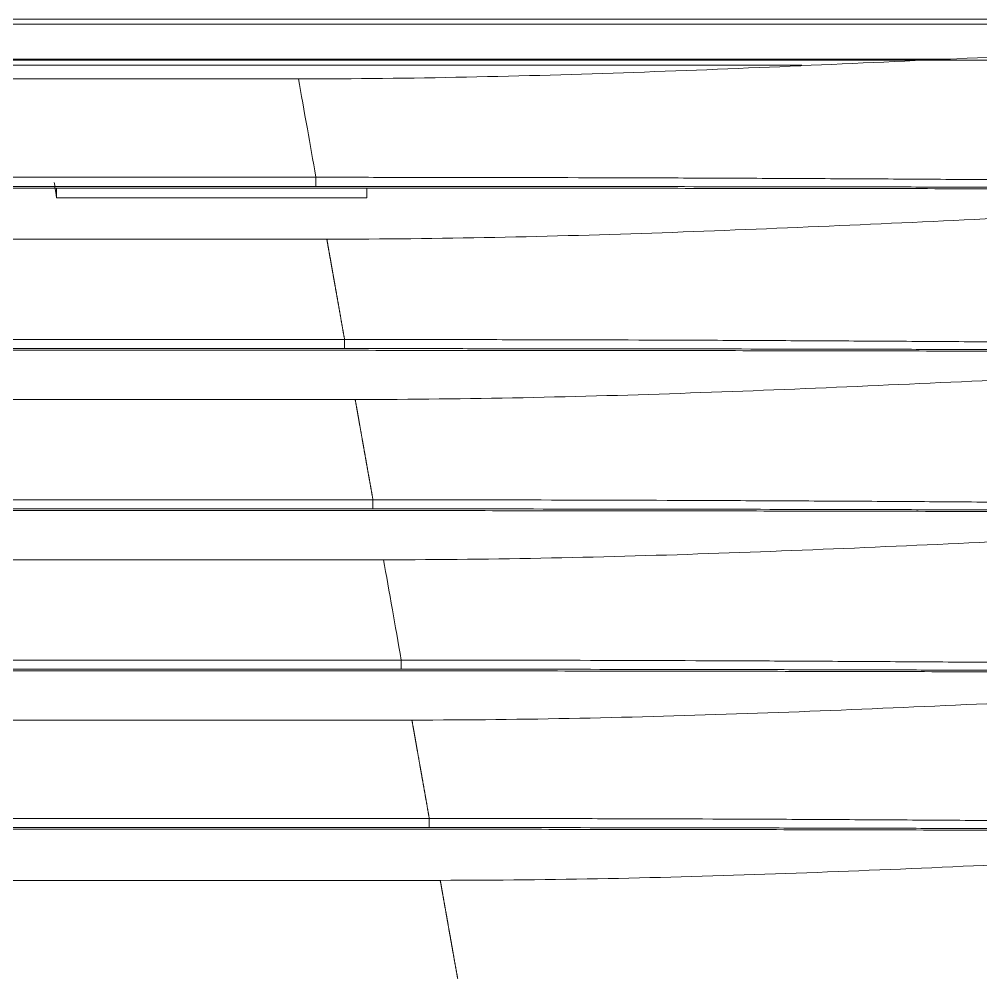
# Model space of a CAD drawing. Header units: millimetres. Extents: x 70151 to 230897, y 35202 to 113211.
# Drawn here: x 171829.4 to 171922.7, y 68448.4 to 68541.5 of the extents above; entities that cross this region are included whole.
import ezdxf

# ---------------------------------------------------------------- set-up
doc = ezdxf.new("R2010")
doc.units = ezdxf.units.MM
doc.header["$LTSCALE"] = 50
doc.layers.add('2-con', color=2, linetype='Continuous')
doc.layers.add('mark-B', color=2, linetype='Continuous', lineweight=20)

# ---------------------------------------------------------------- blocks, each defined once
blk = doc.blocks.new('무풍1way 일반')
at = {"layer": 'mark-B'}
for p, q in [((-360.94, -161.509), (-234.951, -161.509)), ((-235.049, -166.465), (-360.065, -166.465)), ((-359.878, -166.631), (359.878, -166.631)), ((359.878, -167.515), (-359.878, -167.515)), ((-358.188, -177.073), (-234.951, -177.073)), ((-235.051, -181.844), (-357.344, -181.844)), ((-357.159, -182.009), (357.159, -182.009)), ((357.159, -182.892), (-357.159, -182.892)), ((-355.435, -192.637), (-234.951, -192.637)), ((-235.051, -197.408), (-354.591, -197.408)), ((-354.406, -197.573), (354.406, -197.573)), ((354.406, -198.456), (-354.406, -198.456)), ((-352.682, -208.201), (-234.951, -208.201)), ((-235.051, -212.972), (-351.838, -212.972)), ((-351.653, -213.137), (351.653, -213.137)), ((351.653, -214.02), (-351.653, -214.02)), ((-349.929, -223.765), (-234.951, -223.765)), ((-353.818, -227.774), (-353.818, -228.717)), ((-323.694, -228.721), (-323.694, -227.774)), ((-235.049, -228.721), (-349.053, -228.721)), ((-348.867, -228.887), (348.867, -228.887)), ((348.867, -229.771), (-348.867, -229.771)), ((-347.177, -239.329), (-234.951, -239.329)), ((-396.027, -240.648), (-237.719, -240.648)), ((-396.027, -240.648), (-237.719, -240.648)), ((-237.754, -241.15), (-431.52, -241.15)), ((-237.754, -241.15), (-431.52, -241.15)), ((-410.458, -241.256), (-237.86, -241.256)), ((-410.458, -241.256), (-237.86, -241.256)), ((-464.101, -245.122), (464.101, -245.122)), ((-235.038, -244.655), (-437.6, -244.655))]:
    blk.add_line(p, q, dxfattribs=at)
for points, knots in [([(-362.631, -151.951), (-362.625, -151.982), (-362.615, -152.043), (-362.598, -152.135), (-362.582, -152.226), (-362.566, -152.318), (-362.55, -152.409), (-362.534, -152.5), (-362.518, -152.59), (-362.502, -152.681), (-362.486, -152.771), (-362.47, -152.861), (-362.454, -152.951), (-362.438, -153.041), (-362.422, -153.131), (-362.407, -153.22), (-362.391, -153.309), (-362.375, -153.398), (-362.359, -153.487), (-362.344, -153.575), (-362.328, -153.664), (-362.312, -153.752), (-362.297, -153.84), (-362.281, -153.927), (-362.266, -154.015), (-362.25, -154.102), (-362.235, -154.19), (-362.22, -154.277), (-362.204, -154.363), (-362.189, -154.45), (-362.174, -154.536), (-362.158, -154.623), (-362.143, -154.709), (-362.128, -154.794), (-362.113, -154.88), (-362.098, -154.965), (-362.083, -155.051), (-362.068, -155.136), (-362.053, -155.22), (-362.038, -155.305), (-362.023, -155.389), (-362.008, -155.474), (-361.993, -155.558), (-361.978, -155.642), (-361.963, -155.725), (-361.949, -155.809), (-361.934, -155.892), (-361.919, -155.975), (-361.905, -156.058), (-361.89, -156.141), (-361.875, -156.223), (-361.861, -156.305), (-361.846, -156.387), (-361.832, -156.469), (-361.817, -156.551), (-361.803, -156.632), (-361.789, -156.714), (-361.774, -156.795), (-361.76, -156.876), (-361.746, -156.957), (-361.731, -157.037), (-361.717, -157.117), (-361.703, -157.197), (-361.689, -157.277), (-361.675, -157.357), (-361.661, -157.437), (-361.647, -157.516), (-361.633, -157.595), (-361.619, -157.674), (-361.605, -157.753), (-361.591, -157.831), (-361.577, -157.91), (-361.563, -157.988), (-361.549, -158.066), (-361.536, -158.144), (-361.522, -158.221), (-361.508, -158.299), (-361.495, -158.376), (-361.481, -158.453), (-361.467, -158.53), (-361.454, -158.606), (-361.44, -158.683), (-361.427, -158.759), (-361.413, -158.835), (-361.4, -158.911), (-361.387, -158.986), (-361.373, -159.062), (-361.36, -159.137), (-361.347, -159.212), (-361.334, -159.287), (-361.32, -159.361), (-361.307, -159.436), (-361.294, -159.51), (-361.281, -159.584), (-361.268, -159.658), (-361.255, -159.732), (-361.242, -159.805), (-361.229, -159.878), (-361.216, -159.951), (-361.203, -160.024), (-361.19, -160.097), (-361.177, -160.169), (-361.165, -160.242), (-361.152, -160.314), (-361.139, -160.386), (-361.126, -160.457), (-361.114, -160.529), (-361.101, -160.6), (-361.089, -160.671), (-361.076, -160.742), (-361.064, -160.813), (-361.051, -160.884), (-361.039, -160.954), (-361.026, -161.024), (-361.014, -161.094), (-361.002, -161.164), (-360.989, -161.233), (-360.977, -161.303), (-360.965, -161.372), (-360.953, -161.441), (-360.944, -161.486), (-360.94, -161.509)], [0, 0, 0, 0, 0.008436, 0.01687, 0.025302, 0.033734, 0.042163, 0.050592, 0.059019, 0.067445, 0.075869, 0.084292, 0.092714, 0.101135, 0.109554, 0.117972, 0.126389, 0.134805, 0.14322, 0.151634, 0.160046, 0.168458, 0.176868, 0.185278, 0.193686, 0.202094, 0.2105, 0.218906, 0.227311, 0.235715, 0.244118, 0.252521, 0.260922, 0.269323, 0.277723, 0.286122, 0.294521, 0.302919, 0.311316, 0.319713, 0.328109, 0.336505, 0.3449, 0.353294, 0.361688, 0.370082, 0.378475, 0.386867, 0.395259, 0.403651, 0.412043, 0.420434, 0.428825, 0.437215, 0.445606, 0.453996, 0.462386, 0.470775, 0.479165, 0.487554, 0.495943, 0.504333, 0.512722, 0.521111, 0.5295, 0.537889, 0.546278, 0.554667, 0.563056, 0.571445, 0.579835, 0.588225, 0.596614, 0.605004, 0.613394, 0.621785, 0.630176, 0.638567, 0.646958, 0.65535, 0.663742, 0.672134, 0.680527, 0.68892, 0.697314, 0.705708, 0.714103, 0.722498, 0.730894, 0.73929, 0.747687, 0.756085, 0.764483, 0.772882, 0.781282, 0.789683, 0.798084, 0.806486, 0.814888, 0.823292, 0.831696, 0.840102, 0.848508, 0.856915, 0.865323, 0.873732, 0.882142, 0.890553, 0.898965, 0.907378, 0.915793, 0.924208, 0.932624, 0.941042, 0.949461, 0.957881, 0.966302, 0.974725, 0.983148, 0.991574, 1, 1, 1, 1]), ([(-360.94, -161.509), (-366.372, -161.509), (-377.234, -161.635), (-393.482, -162.106), (-409.68, -162.765), (-425.847, -163.518), (-439.229, -164.14), (-447.234, -164.478), (-449.843, -164.583)], [0, 0, 0, 0, 0.182374, 0.364749, 0.547123, 0.729498, 0.911872, 1, 1, 1, 1]), ([(-359.878, -167.515), (-360.048, -167.515), (-360.218, -167.515), (-360.558, -167.515), (-361.068, -167.515), (-362.258, -167.515), (-364.639, -167.514), (-366.679, -167.512), (-370.758, -167.508), (-373.478, -167.503), (-381.637, -167.484), (-387.075, -167.466), (-395.232, -167.43), (-397.951, -167.417), (-403.388, -167.387), (-406.106, -167.371), (-411.543, -167.336), (-414.261, -167.317), (-419.696, -167.277), (-422.414, -167.256), (-427.849, -167.213), (-430.566, -167.19), (-436.001, -167.145), (-438.718, -167.121), (-444.153, -167.076), (-446.87, -167.053), (-452.305, -167.01), (-455.023, -166.99), (-463.176, -166.932), (-468.613, -166.9), (-476.77, -166.865), (-479.489, -166.856), (-484.929, -166.843), (-487.649, -166.84), (-490.37, -166.839)], [0, 0, 0, 0, 0.003906, 0.003906, 0.007813, 0.015625, 0.03125, 0.0625, 0.0625, 0.125, 0.125, 0.25, 0.25, 0.3125, 0.3125, 0.375, 0.375, 0.4375, 0.4375, 0.5, 0.5, 0.5625, 0.5625, 0.625, 0.625, 0.6875, 0.6875, 0.75, 0.75, 0.875, 0.875, 0.9375, 0.9375, 1, 1, 1, 1]), ([(-477.323, -166.362), (-472.427, -166.369), (-467.533, -166.379), (-457.746, -166.403), (-452.853, -166.417), (-445.516, -166.439), (-443.07, -166.447), (-438.178, -166.463), (-435.732, -166.471), (-430.841, -166.487), (-425.95, -166.503), (-418.612, -166.526), (-411.274, -166.548), (-406.381, -166.561), (-401.488, -166.574), (-399.041, -166.58), (-394.147, -166.591), (-391.7, -166.596), (-384.358, -166.611), (-379.463, -166.618), (-372.12, -166.626), (-369.672, -166.628), (-364.775, -166.63), (-362.327, -166.631), (-359.878, -166.631)], [0, 0, 0, 0, 0.125, 0.125, 0.25, 0.25, 0.3125, 0.3125, 0.375, 0.375, 0.4375, 0.5, 0.5625, 0.625, 0.625, 0.6875, 0.6875, 0.75, 0.75, 0.875, 0.875, 0.9375, 0.9375, 1, 1, 1, 1]), ([(-451.316, -166.271), (-447.514, -166.281), (-443.713, -166.292), (-436.112, -166.315), (-432.311, -166.326), (-424.71, -166.349), (-420.909, -166.36), (-413.307, -166.382), (-409.505, -166.392), (-401.902, -166.411), (-398.1, -166.42), (-390.495, -166.436), (-386.692, -166.442), (-379.086, -166.453), (-375.282, -166.458), (-367.674, -166.464), (-363.87, -166.465), (-360.065, -166.465)], [0, 0, 0, 0, 0.125, 0.125, 0.25, 0.25, 0.375, 0.375, 0.5, 0.5, 0.625, 0.625, 0.75, 0.75, 0.875, 0.875, 1, 1, 1, 1]), ([(-359.878, -166.631), (-359.878, -166.635), (-359.878, -166.645), (-359.878, -166.681), (-359.878, -166.706), (-359.878, -166.767), (-359.878, -166.803), (-359.878, -166.884), (-359.878, -166.929), (-359.878, -167.023), (-359.878, -167.072), (-359.878, -167.172), (-359.878, -167.221), (-359.878, -167.317), (-359.878, -167.362), (-359.878, -167.446), (-359.878, -167.483), (-359.878, -167.515)], [0, 0, 0, 0, 0.125, 0.125, 0.25, 0.25, 0.375, 0.375, 0.5, 0.5, 0.625, 0.625, 0.75, 0.75, 0.875, 0.875, 1, 1, 1, 1]), ([(-359.878, -167.515), (-359.873, -167.546), (-359.862, -167.607), (-359.846, -167.699), (-359.83, -167.79), (-359.813, -167.882), (-359.797, -167.973), (-359.781, -168.064), (-359.765, -168.154), (-359.749, -168.245), (-359.733, -168.335), (-359.717, -168.425), (-359.701, -168.515), (-359.685, -168.605), (-359.67, -168.695), (-359.654, -168.784), (-359.638, -168.873), (-359.622, -168.962), (-359.607, -169.051), (-359.591, -169.139), (-359.575, -169.228), (-359.56, -169.316), (-359.544, -169.404), (-359.529, -169.491), (-359.513, -169.579), (-359.498, -169.666), (-359.482, -169.754), (-359.467, -169.841), (-359.452, -169.927), (-359.436, -170.014), (-359.421, -170.1), (-359.406, -170.187), (-359.391, -170.273), (-359.375, -170.358), (-359.36, -170.444), (-359.345, -170.529), (-359.33, -170.615), (-359.315, -170.7), (-359.3, -170.784), (-359.285, -170.869), (-359.27, -170.953), (-359.255, -171.038), (-359.24, -171.122), (-359.225, -171.206), (-359.211, -171.289), (-359.196, -171.373), (-359.181, -171.456), (-359.167, -171.539), (-359.152, -171.622), (-359.137, -171.705), (-359.123, -171.787), (-359.108, -171.869), (-359.094, -171.951), (-359.079, -172.033), (-359.065, -172.115), (-359.05, -172.197), (-359.036, -172.278), (-359.022, -172.359), (-359.007, -172.44), (-358.993, -172.521), (-358.979, -172.601), (-358.964, -172.681), (-358.95, -172.761), (-358.936, -172.841), (-358.922, -172.921), (-358.908, -173.001), (-358.894, -173.08), (-358.88, -173.159), (-358.866, -173.238), (-358.852, -173.317), (-358.838, -173.395), (-358.824, -173.474), (-358.81, -173.552), (-358.797, -173.63), (-358.783, -173.708), (-358.769, -173.785), (-358.756, -173.863), (-358.742, -173.94), (-358.728, -174.017), (-358.715, -174.094), (-358.701, -174.17), (-358.688, -174.247), (-358.674, -174.323), (-358.661, -174.399), (-358.647, -174.475), (-358.634, -174.55), (-358.621, -174.626), (-358.607, -174.701), (-358.594, -174.776), (-358.581, -174.851), (-358.568, -174.925), (-358.554, -175), (-358.541, -175.074), (-358.528, -175.148), (-358.515, -175.222), (-358.502, -175.296), (-358.489, -175.369), (-358.476, -175.442), (-358.463, -175.515), (-358.45, -175.588), (-358.437, -175.661), (-358.425, -175.733), (-358.412, -175.806), (-358.399, -175.878), (-358.386, -175.95), (-358.374, -176.021), (-358.361, -176.093), (-358.348, -176.164), (-358.336, -176.235), (-358.323, -176.306), (-358.311, -176.377), (-358.298, -176.448), (-358.286, -176.518), (-358.274, -176.588), (-358.261, -176.658), (-358.249, -176.728), (-358.237, -176.797), (-358.224, -176.867), (-358.212, -176.936), (-358.2, -177.005), (-358.192, -177.05), (-358.188, -177.073)], [0, 0, 0, 0, 0.008436, 0.01687, 0.025302, 0.033734, 0.042163, 0.050592, 0.059019, 0.067445, 0.075869, 0.084292, 0.092714, 0.101135, 0.109554, 0.117972, 0.126389, 0.134805, 0.14322, 0.151634, 0.160046, 0.168458, 0.176868, 0.185278, 0.193686, 0.202094, 0.2105, 0.218906, 0.227311, 0.235715, 0.244118, 0.252521, 0.260922, 0.269323, 0.277723, 0.286122, 0.294521, 0.302919, 0.311316, 0.319713, 0.328109, 0.336505, 0.3449, 0.353294, 0.361688, 0.370082, 0.378475, 0.386867, 0.395259, 0.403651, 0.412043, 0.420434, 0.428825, 0.437215, 0.445606, 0.453996, 0.462386, 0.470775, 0.479165, 0.487554, 0.495943, 0.504333, 0.512722, 0.521111, 0.5295, 0.537889, 0.546278, 0.554667, 0.563056, 0.571445, 0.579835, 0.588225, 0.596614, 0.605004, 0.613394, 0.621785, 0.630176, 0.638567, 0.646958, 0.65535, 0.663742, 0.672134, 0.680527, 0.68892, 0.697314, 0.705708, 0.714103, 0.722498, 0.730894, 0.73929, 0.747687, 0.756085, 0.764483, 0.772882, 0.781282, 0.789683, 0.798084, 0.806486, 0.814888, 0.823292, 0.831696, 0.840102, 0.848508, 0.856915, 0.865323, 0.873732, 0.882142, 0.890553, 0.898965, 0.907378, 0.915793, 0.924208, 0.932624, 0.941042, 0.949461, 0.957881, 0.966302, 0.974725, 0.983148, 0.991574, 1, 1, 1, 1]), ([(-358.188, -177.073), (-363.621, -177.073), (-374.486, -177.199), (-390.736, -177.67), (-406.931, -178.329), (-423.094, -179.082), (-436.475, -179.704), (-444.479, -180.042), (-447.09, -180.147)], [0, 0, 0, 0, 0.182363, 0.364727, 0.54709, 0.729453, 0.911816, 1, 1, 1, 1]), ([(-474.581, -181.755), (-469.686, -181.762), (-464.792, -181.771), (-455.007, -181.793), (-450.116, -181.806), (-442.779, -181.828), (-440.333, -181.835), (-435.443, -181.85), (-432.997, -181.857), (-428.106, -181.872), (-423.216, -181.887), (-415.879, -181.909), (-408.542, -181.93), (-403.65, -181.943), (-398.758, -181.955), (-396.312, -181.961), (-391.419, -181.971), (-388.972, -181.976), (-381.632, -181.99), (-376.738, -181.997), (-369.396, -182.004), (-366.949, -182.006), (-362.054, -182.008), (-359.606, -182.009), (-357.159, -182.009)], [0, 0, 0, 0, 0.125, 0.125, 0.25, 0.25, 0.3125, 0.3125, 0.375, 0.375, 0.4375, 0.5, 0.5625, 0.625, 0.625, 0.6875, 0.6875, 0.75, 0.75, 0.875, 0.875, 0.9375, 0.9375, 1, 1, 1, 1]), ([(-357.344, -181.844), (-361.146, -181.844), (-364.949, -181.842), (-372.552, -181.836), (-376.354, -181.832), (-383.956, -181.822), (-387.757, -181.815), (-395.358, -181.8), (-399.158, -181.792), (-406.758, -181.774), (-410.558, -181.764), (-418.157, -181.744), (-421.956, -181.733), (-429.554, -181.712), (-433.353, -181.701), (-440.952, -181.68), (-444.751, -181.67), (-448.551, -181.66)], [0, 0, 0, 0, 0.125, 0.125, 0.25, 0.25, 0.375, 0.375, 0.5, 0.5, 0.625, 0.625, 0.75, 0.75, 0.875, 0.875, 1, 1, 1, 1]), ([(-357.159, -182.892), (-357.159, -182.86), (-357.159, -182.822), (-357.159, -182.739), (-357.159, -182.693), (-357.159, -182.598), (-357.159, -182.548), (-357.159, -182.449), (-357.159, -182.4), (-357.159, -182.306), (-357.159, -182.261), (-357.159, -182.18), (-357.159, -182.144), (-357.159, -182.083), (-357.159, -182.059), (-357.159, -182.023), (-357.159, -182.013), (-357.159, -182.009)], [0, 0, 0, 0, 0.125, 0.125, 0.25, 0.25, 0.375, 0.375, 0.5, 0.5, 0.625, 0.625, 0.75, 0.75, 0.875, 0.875, 1, 1, 1, 1]), ([(-357.159, -182.892), (-357.499, -182.892), (-357.839, -182.892), (-358.52, -182.892), (-359.541, -182.892), (-361.924, -182.891), (-363.966, -182.889), (-368.05, -182.885), (-370.773, -182.88), (-378.941, -182.862), (-384.385, -182.844), (-392.551, -182.809), (-395.273, -182.796), (-400.716, -182.767), (-403.438, -182.751), (-408.88, -182.717), (-411.602, -182.699), (-417.043, -182.66), (-419.764, -182.639), (-425.205, -182.597), (-427.926, -182.575), (-433.367, -182.53), (-436.088, -182.507), (-441.529, -182.463), (-444.249, -182.441), (-449.691, -182.399), (-452.412, -182.379), (-460.575, -182.323), (-466.018, -182.292), (-474.184, -182.258), (-476.906, -182.249), (-480.99, -182.24), (-482.352, -182.238), (-484.394, -182.235), (-485.415, -182.234), (-486.607, -182.234), (-487.118, -182.234), (-487.458, -182.233), (-487.628, -182.233), (-487.798, -182.233)], [0, 0, 0, 0, 0.007813, 0.007813, 0.015625, 0.03125, 0.0625, 0.0625, 0.125, 0.125, 0.25, 0.25, 0.3125, 0.3125, 0.375, 0.375, 0.4375, 0.4375, 0.5, 0.5, 0.5625, 0.5625, 0.625, 0.625, 0.6875, 0.6875, 0.75, 0.75, 0.875, 0.875, 0.9375, 0.9375, 0.96875, 0.96875, 0.984375, 0.992187, 0.996094, 0.996094, 1, 1, 1, 1]), ([(-355.435, -192.637), (-355.697, -191.158), (-356.233, -188.125), (-356.854, -184.616), (-357.159, -182.892)], [0, 0, 0, 0, 0.535555, 1, 1, 1, 1]), ([(-355.435, -192.637), (-360.87, -192.637), (-371.739, -192.763), (-387.99, -193.234), (-404.183, -193.893), (-420.341, -194.646), (-433.72, -195.268), (-441.725, -195.606), (-444.337, -195.711)], [0, 0, 0, 0, 0.182352, 0.364704, 0.547056, 0.729408, 0.91176, 1, 1, 1, 1]), ([(-354.406, -198.456), (-354.746, -198.456), (-355.086, -198.456), (-355.766, -198.456), (-356.786, -198.456), (-359.166, -198.455), (-361.205, -198.453), (-365.285, -198.449), (-368.004, -198.445), (-376.163, -198.428), (-381.601, -198.411), (-389.758, -198.378), (-392.477, -198.366), (-397.914, -198.339), (-400.633, -198.324), (-406.07, -198.291), (-408.788, -198.274), (-414.225, -198.237), (-416.943, -198.217), (-422.379, -198.177), (-425.096, -198.155), (-430.532, -198.113), (-433.25, -198.091), (-438.686, -198.049), (-441.404, -198.028), (-446.84, -197.988), (-449.558, -197.968), (-457.712, -197.915), (-463.149, -197.884), (-471.306, -197.852), (-474.026, -197.844), (-479.465, -197.832), (-482.184, -197.828), (-484.905, -197.828)], [0, 0, 0, 0, 0.007812, 0.007812, 0.015625, 0.03125, 0.0625, 0.0625, 0.125, 0.125, 0.25, 0.25, 0.3125, 0.3125, 0.375, 0.375, 0.4375, 0.4375, 0.5, 0.5, 0.5625, 0.5625, 0.625, 0.625, 0.6875, 0.6875, 0.75, 0.75, 0.875, 0.875, 0.9375, 0.9375, 1, 1, 1, 1]), ([(-471.819, -197.349), (-466.925, -197.354), (-462.032, -197.362), (-452.248, -197.382), (-447.357, -197.394), (-440.02, -197.413), (-437.574, -197.419), (-432.684, -197.433), (-430.238, -197.439), (-425.348, -197.453), (-420.457, -197.466), (-413.121, -197.485), (-405.784, -197.504), (-400.892, -197.515), (-393.554, -197.531), (-388.661, -197.54), (-378.875, -197.556), (-373.982, -197.562), (-366.642, -197.569), (-364.195, -197.57), (-359.3, -197.573), (-356.853, -197.573), (-354.406, -197.573)], [0, 0, 0, 0, 0.125, 0.125, 0.25, 0.25, 0.3125, 0.3125, 0.375, 0.375, 0.4375, 0.5, 0.5625, 0.625, 0.625, 0.75, 0.75, 0.875, 0.875, 0.9375, 0.9375, 1, 1, 1, 1]), ([(-445.801, -197.247), (-442.001, -197.256), (-438.202, -197.265), (-430.602, -197.283), (-426.803, -197.293), (-419.204, -197.311), (-415.404, -197.321), (-407.805, -197.339), (-404.005, -197.347), (-396.405, -197.363), (-392.604, -197.37), (-385.003, -197.383), (-381.202, -197.389), (-373.6, -197.398), (-369.799, -197.401), (-362.195, -197.406), (-358.393, -197.408), (-354.591, -197.408)], [0, 0, 0, 0, 0.125, 0.125, 0.25, 0.25, 0.375, 0.375, 0.5, 0.5, 0.625, 0.625, 0.75, 0.75, 0.875, 0.875, 1, 1, 1, 1]), ([(-354.406, -197.573), (-354.406, -197.577), (-354.406, -197.587), (-354.406, -197.623), (-354.406, -197.647), (-354.406, -197.708), (-354.406, -197.744), (-354.406, -197.825), (-354.406, -197.87), (-354.406, -197.964), (-354.406, -198.013), (-354.406, -198.112), (-354.406, -198.162), (-354.406, -198.257), (-354.406, -198.303), (-354.406, -198.386), (-354.406, -198.424), (-354.406, -198.456)], [0, 0, 0, 0, 0.125, 0.125, 0.25, 0.25, 0.375, 0.375, 0.5, 0.5, 0.625, 0.625, 0.75, 0.75, 0.875, 0.875, 1, 1, 1, 1]), ([(-354.406, -198.456), (-354.4, -198.488), (-354.389, -198.55), (-354.373, -198.644), (-354.356, -198.737), (-354.34, -198.83), (-354.323, -198.924), (-354.307, -199.016), (-354.29, -199.109), (-354.274, -199.201), (-354.258, -199.294), (-354.241, -199.386), (-354.225, -199.477), (-354.209, -199.569), (-354.193, -199.661), (-354.177, -199.752), (-354.161, -199.843), (-354.144, -199.934), (-354.128, -200.024), (-354.112, -200.115), (-354.096, -200.205), (-354.081, -200.295), (-354.065, -200.385), (-354.049, -200.474), (-354.033, -200.564), (-354.017, -200.653), (-354.002, -200.742), (-353.986, -200.831), (-353.97, -200.919), (-353.955, -201.007), (-353.939, -201.096), (-353.923, -201.184), (-353.908, -201.271), (-353.892, -201.359), (-353.877, -201.446), (-353.861, -201.533), (-353.846, -201.62), (-353.831, -201.707), (-353.815, -201.794), (-353.8, -201.88), (-353.785, -201.966), (-353.77, -202.052), (-353.755, -202.138), (-353.739, -202.223), (-353.724, -202.309), (-353.709, -202.394), (-353.694, -202.479), (-353.679, -202.564), (-353.664, -202.648), (-353.649, -202.732), (-353.635, -202.817), (-353.62, -202.9), (-353.605, -202.984), (-353.59, -203.068), (-353.575, -203.151), (-353.561, -203.234), (-353.546, -203.317), (-353.531, -203.4), (-353.517, -203.482), (-353.502, -203.565), (-353.488, -203.647), (-353.473, -203.729), (-353.459, -203.81), (-353.444, -203.892), (-353.43, -203.973), (-353.416, -204.054), (-353.401, -204.135), (-353.387, -204.216), (-353.373, -204.296), (-353.359, -204.376), (-353.345, -204.456), (-353.33, -204.536), (-353.316, -204.616), (-353.302, -204.695), (-353.288, -204.775), (-353.274, -204.854), (-353.26, -204.933), (-353.246, -205.011), (-353.233, -205.09), (-353.219, -205.168), (-353.205, -205.246), (-353.191, -205.324), (-353.177, -205.401), (-353.164, -205.479), (-353.15, -205.556), (-353.136, -205.633), (-353.123, -205.71), (-353.109, -205.787), (-353.096, -205.863), (-353.082, -205.939), (-353.069, -206.015), (-353.055, -206.091), (-353.042, -206.167), (-353.029, -206.242), (-353.015, -206.317), (-353.002, -206.392), (-352.989, -206.467), (-352.976, -206.542), (-352.963, -206.616), (-352.949, -206.69), (-352.936, -206.764), (-352.923, -206.838), (-352.91, -206.912), (-352.897, -206.985), (-352.884, -207.058), (-352.871, -207.131), (-352.859, -207.204), (-352.846, -207.276), (-352.833, -207.349), (-352.82, -207.421), (-352.807, -207.493), (-352.795, -207.565), (-352.782, -207.636), (-352.769, -207.708), (-352.757, -207.779), (-352.744, -207.85), (-352.732, -207.92), (-352.719, -207.991), (-352.707, -208.061), (-352.695, -208.132), (-352.686, -208.178), (-352.682, -208.201)], [0, 0, 0, 0, 0.008438, 0.016875, 0.02531, 0.033743, 0.042175, 0.050606, 0.059035, 0.067462, 0.075889, 0.084314, 0.092737, 0.10116, 0.109581, 0.118001, 0.126419, 0.134836, 0.143253, 0.151668, 0.160081, 0.168494, 0.176906, 0.185317, 0.193726, 0.202135, 0.210542, 0.218949, 0.227355, 0.235759, 0.244163, 0.252566, 0.260968, 0.26937, 0.27777, 0.28617, 0.294569, 0.302968, 0.311365, 0.319762, 0.328159, 0.336554, 0.344949, 0.353344, 0.361738, 0.370132, 0.378525, 0.386917, 0.395309, 0.403701, 0.412092, 0.420483, 0.428874, 0.437264, 0.445654, 0.454044, 0.462434, 0.470823, 0.479212, 0.487601, 0.49599, 0.504379, 0.512767, 0.521156, 0.529544, 0.537933, 0.546321, 0.55471, 0.563098, 0.571487, 0.579875, 0.588264, 0.596653, 0.605043, 0.613432, 0.621822, 0.630212, 0.638602, 0.646992, 0.655383, 0.663774, 0.672166, 0.680558, 0.68895, 0.697343, 0.705737, 0.71413, 0.722525, 0.73092, 0.739315, 0.747711, 0.756108, 0.764506, 0.772904, 0.781303, 0.789702, 0.798102, 0.806503, 0.814905, 0.823308, 0.831712, 0.840116, 0.848521, 0.856928, 0.865335, 0.873743, 0.882152, 0.890562, 0.898974, 0.907386, 0.915799, 0.924214, 0.93263, 0.941047, 0.949465, 0.957884, 0.966305, 0.974727, 0.98315, 0.991574, 1, 1, 1, 1]), ([(-352.682, -208.201), (-358.119, -208.201), (-368.991, -208.327), (-385.244, -208.798), (-401.435, -209.458), (-417.589, -210.21), (-430.965, -210.832), (-438.971, -211.17), (-441.585, -211.275)], [0, 0, 0, 0, 0.182341, 0.364682, 0.547023, 0.729364, 0.911705, 1, 1, 1, 1]), ([(-351.653, -214.02), (-351.993, -214.02), (-352.333, -214.02), (-353.013, -214.02), (-354.033, -214.02), (-356.412, -214.019), (-358.451, -214.018), (-362.53, -214.014), (-365.25, -214.01), (-373.407, -213.994), (-378.845, -213.978), (-387.001, -213.947), (-389.72, -213.935), (-395.157, -213.91), (-397.875, -213.895), (-403.312, -213.865), (-406.03, -213.848), (-411.467, -213.813), (-414.185, -213.794), (-419.621, -213.755), (-422.339, -213.735), (-427.774, -213.694), (-430.492, -213.674), (-435.928, -213.633), (-438.646, -213.613), (-444.082, -213.574), (-446.8, -213.556), (-454.954, -213.504), (-460.391, -213.475), (-468.547, -213.444), (-471.266, -213.436), (-476.704, -213.425), (-479.424, -213.422), (-482.143, -213.421)], [0, 0, 0, 0, 0.007812, 0.007812, 0.015625, 0.03125, 0.0625, 0.0625, 0.125, 0.125, 0.25, 0.25, 0.3125, 0.3125, 0.375, 0.375, 0.4375, 0.4375, 0.5, 0.5, 0.5625, 0.5625, 0.625, 0.625, 0.6875, 0.6875, 0.75, 0.75, 0.875, 0.875, 0.9375, 0.9375, 1, 1, 1, 1]), ([(-469.057, -212.94), (-464.164, -212.945), (-459.271, -212.953), (-449.488, -212.97), (-444.597, -212.981), (-437.26, -212.997), (-434.815, -213.003), (-429.924, -213.015), (-427.479, -213.021), (-422.588, -213.032), (-417.698, -213.044), (-410.361, -213.061), (-403.025, -213.077), (-398.133, -213.087), (-390.795, -213.101), (-385.903, -213.109), (-376.119, -213.122), (-368.78, -213.13), (-361.44, -213.135), (-356.547, -213.137), (-354.1, -213.137), (-351.653, -213.137)], [0, 0, 0, 0, 0.125, 0.125, 0.25, 0.25, 0.3125, 0.3125, 0.375, 0.375, 0.4375, 0.5, 0.5625, 0.625, 0.625, 0.75, 0.75, 0.875, 0.9375, 0.9375, 1, 1, 1, 1]), ([(-443.051, -212.834), (-439.251, -212.841), (-435.451, -212.849), (-427.851, -212.865), (-424.051, -212.873), (-416.452, -212.889), (-412.652, -212.897), (-405.052, -212.913), (-401.252, -212.92), (-393.651, -212.933), (-389.851, -212.94), (-382.249, -212.951), (-378.448, -212.955), (-370.846, -212.963), (-367.045, -212.966), (-359.442, -212.97), (-355.64, -212.972), (-351.838, -212.972)], [0, 0, 0, 0, 0.125, 0.125, 0.25, 0.25, 0.375, 0.375, 0.5, 0.5, 0.625, 0.625, 0.75, 0.75, 0.875, 0.875, 1, 1, 1, 1]), ([(-351.653, -213.137), (-351.653, -213.141), (-351.653, -213.151), (-351.653, -213.187), (-351.653, -213.211), (-351.653, -213.272), (-351.653, -213.308), (-351.653, -213.389), (-351.653, -213.434), (-351.653, -213.528), (-351.653, -213.577), (-351.653, -213.676), (-351.653, -213.726), (-351.653, -213.821), (-351.653, -213.867), (-351.653, -213.95), (-351.653, -213.988), (-351.653, -214.02)], [0, 0, 0, 0, 0.125, 0.125, 0.25, 0.25, 0.375, 0.375, 0.5, 0.5, 0.625, 0.625, 0.75, 0.75, 0.875, 0.875, 1, 1, 1, 1]), ([(-351.653, -214.02), (-351.647, -214.052), (-351.636, -214.114), (-351.62, -214.208), (-351.603, -214.301), (-351.587, -214.394), (-351.57, -214.488), (-351.554, -214.58), (-351.538, -214.673), (-351.521, -214.765), (-351.505, -214.858), (-351.489, -214.95), (-351.472, -215.041), (-351.456, -215.133), (-351.44, -215.225), (-351.424, -215.316), (-351.408, -215.407), (-351.392, -215.498), (-351.376, -215.588), (-351.36, -215.679), (-351.344, -215.769), (-351.328, -215.859), (-351.312, -215.949), (-351.296, -216.038), (-351.28, -216.128), (-351.265, -216.217), (-351.249, -216.306), (-351.233, -216.395), (-351.217, -216.483), (-351.202, -216.571), (-351.186, -216.66), (-351.171, -216.748), (-351.155, -216.835), (-351.14, -216.923), (-351.124, -217.01), (-351.109, -217.097), (-351.093, -217.184), (-351.078, -217.271), (-351.063, -217.358), (-351.047, -217.444), (-351.032, -217.53), (-351.017, -217.616), (-351.002, -217.702), (-350.987, -217.787), (-350.972, -217.873), (-350.957, -217.958), (-350.942, -218.043), (-350.927, -218.128), (-350.912, -218.212), (-350.897, -218.296), (-350.882, -218.381), (-350.867, -218.465), (-350.852, -218.548), (-350.837, -218.632), (-350.823, -218.715), (-350.808, -218.798), (-350.793, -218.881), (-350.779, -218.964), (-350.764, -219.046), (-350.75, -219.129), (-350.735, -219.211), (-350.721, -219.293), (-350.706, -219.374), (-350.692, -219.456), (-350.677, -219.537), (-350.663, -219.618), (-350.649, -219.699), (-350.634, -219.78), (-350.62, -219.86), (-350.606, -219.94), (-350.592, -220.02), (-350.578, -220.1), (-350.564, -220.18), (-350.55, -220.259), (-350.535, -220.339), (-350.522, -220.418), (-350.508, -220.497), (-350.494, -220.575), (-350.48, -220.654), (-350.466, -220.732), (-350.452, -220.81), (-350.438, -220.888), (-350.425, -220.965), (-350.411, -221.043), (-350.397, -221.12), (-350.384, -221.197), (-350.37, -221.274), (-350.357, -221.351), (-350.343, -221.427), (-350.33, -221.503), (-350.316, -221.579), (-350.303, -221.655), (-350.289, -221.731), (-350.276, -221.806), (-350.263, -221.881), (-350.249, -221.956), (-350.236, -222.031), (-350.223, -222.106), (-350.21, -222.18), (-350.197, -222.254), (-350.184, -222.328), (-350.171, -222.402), (-350.158, -222.476), (-350.145, -222.549), (-350.132, -222.622), (-350.119, -222.695), (-350.106, -222.768), (-350.093, -222.84), (-350.08, -222.913), (-350.067, -222.985), (-350.055, -223.057), (-350.042, -223.129), (-350.029, -223.2), (-350.017, -223.272), (-350.004, -223.343), (-349.992, -223.414), (-349.979, -223.484), (-349.967, -223.555), (-349.954, -223.625), (-349.942, -223.696), (-349.934, -223.742), (-349.929, -223.765)], [0, 0, 0, 0, 0.008438, 0.016875, 0.02531, 0.033743, 0.042175, 0.050606, 0.059035, 0.067462, 0.075889, 0.084314, 0.092737, 0.10116, 0.109581, 0.118001, 0.126419, 0.134836, 0.143253, 0.151668, 0.160081, 0.168494, 0.176906, 0.185317, 0.193726, 0.202135, 0.210542, 0.218949, 0.227355, 0.235759, 0.244163, 0.252566, 0.260968, 0.26937, 0.27777, 0.28617, 0.294569, 0.302968, 0.311365, 0.319762, 0.328159, 0.336554, 0.344949, 0.353344, 0.361738, 0.370132, 0.378525, 0.386917, 0.395309, 0.403701, 0.412092, 0.420483, 0.428874, 0.437264, 0.445654, 0.454044, 0.462434, 0.470823, 0.479212, 0.487601, 0.49599, 0.504379, 0.512767, 0.521156, 0.529544, 0.537933, 0.546321, 0.55471, 0.563098, 0.571487, 0.579875, 0.588264, 0.596653, 0.605043, 0.613432, 0.621822, 0.630212, 0.638602, 0.646992, 0.655383, 0.663774, 0.672166, 0.680558, 0.68895, 0.697343, 0.705737, 0.71413, 0.722525, 0.73092, 0.739315, 0.747711, 0.756108, 0.764506, 0.772904, 0.781303, 0.789702, 0.798102, 0.806503, 0.814905, 0.823308, 0.831712, 0.840116, 0.848521, 0.856928, 0.865335, 0.873743, 0.882152, 0.890562, 0.898974, 0.907386, 0.915799, 0.924214, 0.93263, 0.941047, 0.949465, 0.957884, 0.966305, 0.974727, 0.98315, 0.991574, 1, 1, 1, 1]), ([(-349.929, -223.765), (-355.368, -223.765), (-366.243, -223.891), (-382.498, -224.362), (-398.687, -225.022), (-414.836, -225.774), (-428.21, -226.397), (-436.216, -226.735), (-438.832, -226.839)], [0, 0, 0, 0, 0.18233, 0.36466, 0.546989, 0.729319, 0.911649, 1, 1, 1, 1]), ([(-440.316, -228.618), (-436.514, -228.623), (-432.711, -228.63), (-425.107, -228.642), (-421.305, -228.648), (-413.7, -228.661), (-409.898, -228.667), (-402.293, -228.679), (-398.491, -228.684), (-390.886, -228.694), (-387.083, -228.699), (-379.477, -228.707), (-375.675, -228.71), (-368.069, -228.715), (-364.266, -228.718), (-356.66, -228.72), (-352.856, -228.721), (-349.053, -228.721)], [0, 0, 0, 0, 0.125, 0.125, 0.25, 0.25, 0.375, 0.375, 0.5, 0.5, 0.625, 0.625, 0.75, 0.75, 0.875, 0.875, 1, 1, 1, 1]), ([(-348.867, -229.771), (-349.547, -229.771), (-350.226, -229.771), (-351.586, -229.771), (-353.624, -229.77), (-355.663, -229.769), (-359.74, -229.765), (-362.459, -229.762), (-370.613, -229.748), (-376.05, -229.734), (-384.204, -229.706), (-386.922, -229.695), (-392.357, -229.672), (-395.075, -229.659), (-400.511, -229.631), (-403.229, -229.615), (-408.664, -229.583), (-411.381, -229.565), (-416.816, -229.529), (-419.534, -229.51), (-424.969, -229.472), (-427.686, -229.453), (-433.121, -229.414), (-435.838, -229.395), (-441.273, -229.359), (-443.991, -229.342), (-452.143, -229.293), (-457.578, -229.266), (-465.732, -229.237), (-468.45, -229.229), (-473.887, -229.218), (-476.605, -229.215), (-479.324, -229.215)], [0, 0, 0, 0, 0.015625, 0.015625, 0.03125, 0.0625, 0.0625, 0.125, 0.125, 0.25, 0.25, 0.3125, 0.3125, 0.375, 0.375, 0.4375, 0.4375, 0.5, 0.5, 0.5625, 0.5625, 0.625, 0.625, 0.6875, 0.6875, 0.75, 0.75, 0.875, 0.875, 0.9375, 0.9375, 1, 1, 1, 1]), ([(-466.275, -228.732), (-461.382, -228.736), (-456.49, -228.742), (-446.706, -228.757), (-441.814, -228.765), (-434.477, -228.779), (-432.032, -228.783), (-427.141, -228.793), (-424.695, -228.797), (-419.804, -228.807), (-414.913, -228.816), (-407.575, -228.83), (-400.238, -228.842), (-395.346, -228.85), (-388.008, -228.86), (-383.116, -228.866), (-373.331, -228.876), (-368.439, -228.88), (-361.1, -228.884), (-358.653, -228.885), (-353.76, -228.887), (-351.314, -228.887), (-348.867, -228.887)], [0, 0, 0, 0, 0.125, 0.125, 0.25, 0.25, 0.3125, 0.3125, 0.375, 0.375, 0.4375, 0.5, 0.5625, 0.625, 0.625, 0.75, 0.75, 0.875, 0.875, 0.9375, 0.9375, 1, 1, 1, 1]), ([(-348.867, -228.887), (-348.867, -228.891), (-348.867, -228.901), (-348.867, -228.937), (-348.867, -228.962), (-348.867, -229.023), (-348.867, -229.059), (-348.867, -229.14), (-348.867, -229.185), (-348.867, -229.279), (-348.867, -229.328), (-348.867, -229.428), (-348.867, -229.477), (-348.867, -229.573), (-348.867, -229.618), (-348.867, -229.702), (-348.867, -229.739), (-348.867, -229.771)], [0, 0, 0, 0, 0.125, 0.125, 0.25, 0.25, 0.375, 0.375, 0.5, 0.5, 0.625, 0.625, 0.75, 0.75, 0.875, 0.875, 1, 1, 1, 1]), ([(-347.177, -239.329), (-347.438, -237.85), (-347.966, -234.868), (-348.575, -231.426), (-348.867, -229.771)], [0, 0, 0, 0, 0.544728, 1, 1, 1, 1]), ([(-347.177, -239.329), (-352.617, -239.329), (-363.496, -239.455), (-379.752, -239.927), (-395.939, -240.586), (-412.083, -241.338), (-425.456, -241.961), (-433.462, -242.299), (-436.079, -242.404)], [0, 0, 0, 0, 0.182319, 0.364638, 0.546957, 0.729276, 0.911595, 1, 1, 1, 1])]:
    blk.add_open_spline(points, degree=3, knots=knots, dxfattribs=at)
for points in [[(-323.694, -227.774), (-353.818, -227.774)], [(-323.465, -229.28), (-323.694, -227.774)]]:
    blk.add_open_spline(points, degree=1, dxfattribs=at)
blk = doc.blocks.new('dpdjzjs')
at = {"layer": 'mark-B', "rotation": 180}
blk.add_blockref('무풍1way 일반', (171509.31, 88288.448), dxfattribs=at)

msp = doc.modelspace()

# ---------------------------------------------------------------- block references
at = {"layer": '2-con'}
msp.add_blockref('dpdjzjs', (0, -19992.043), dxfattribs=at)

doc.saveas('drawing.dxf')
